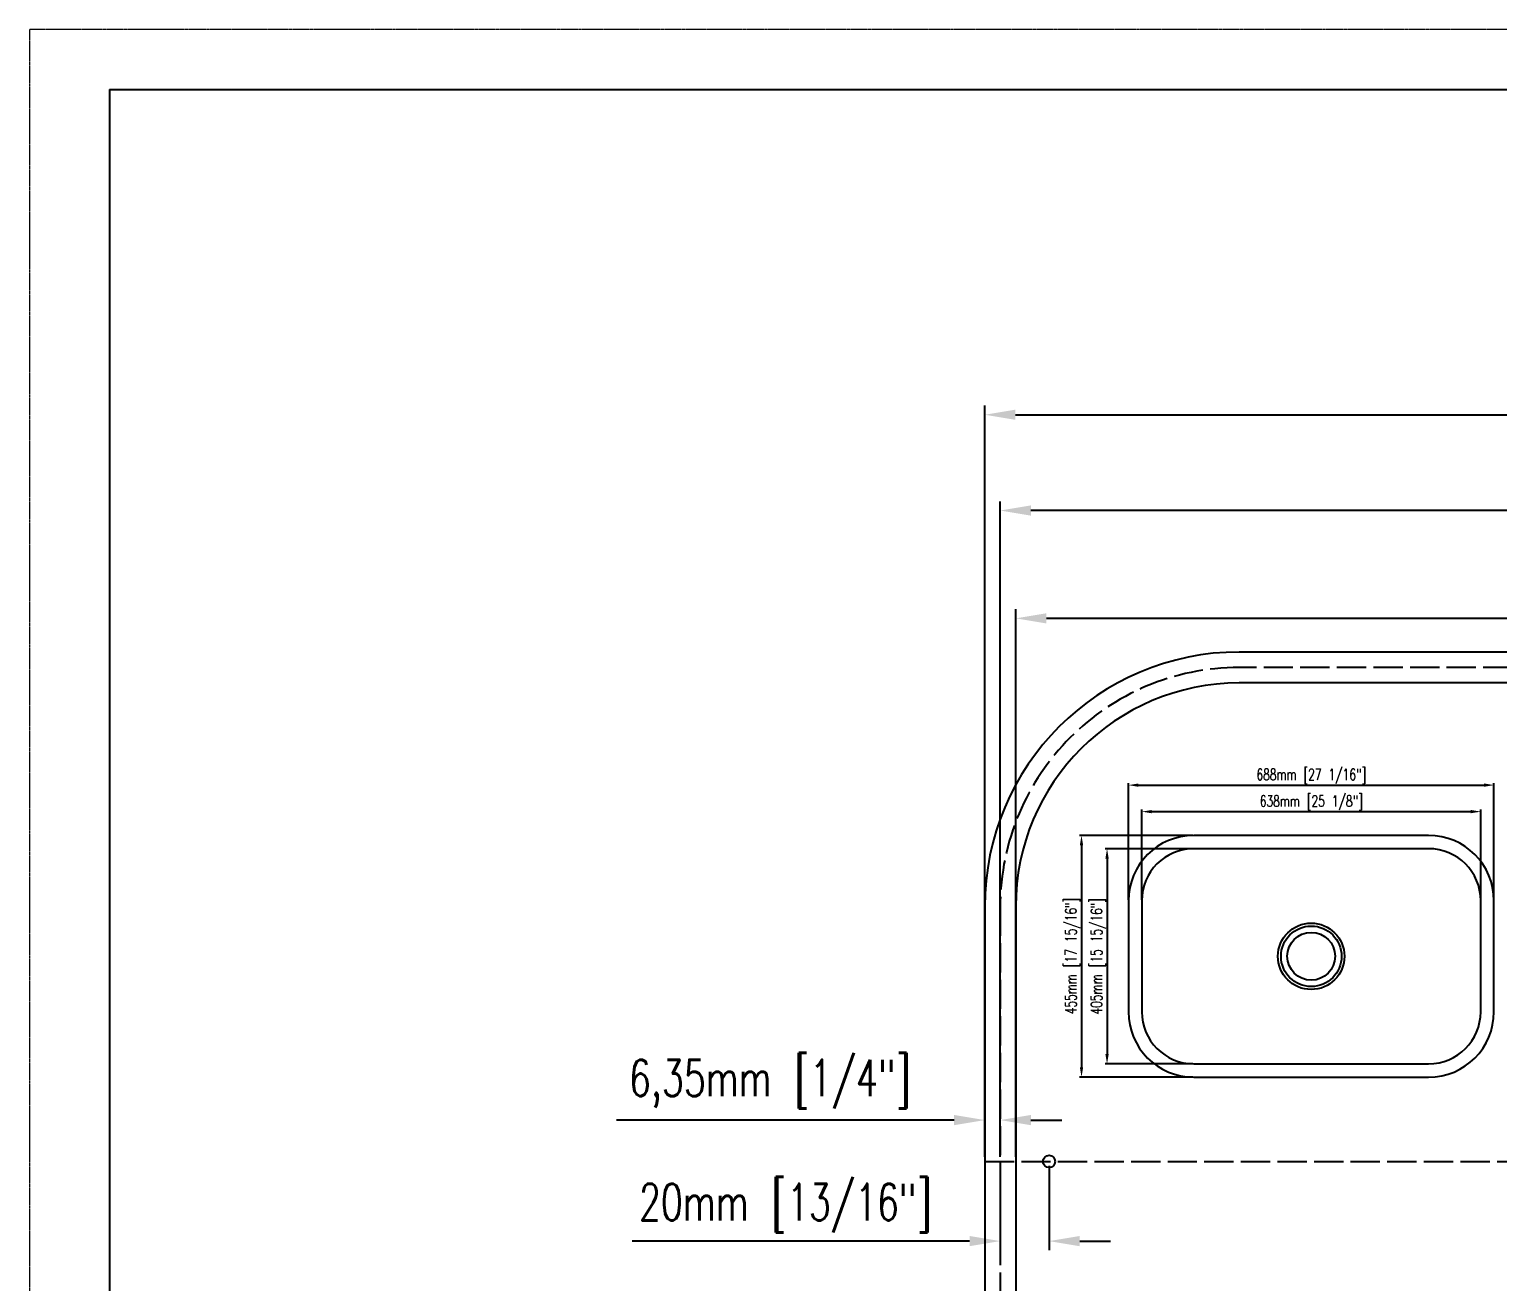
# Model space of a CAD drawing. Header units: millimetres. Extents: x 262 to 1674, y 270 to 1261.
# Drawn here: x 262 to 863, y 747 to 1261 of the extents above; entities that cross this region are included whole.
import ezdxf

# ---------------------------------------------------------------- set-up
doc = ezdxf.new("R2010")
doc.units = ezdxf.units.MM
doc.linetypes.add('ACAD_ISO02W100', pattern=[15, 12, -3])
doc.linetypes.add('PHANTOM2', pattern=[1.25, 0.625, -0.125, 0.125, -0.125, 0.125, -0.125])
doc.layers.add('CONT', color=7, linetype='Continuous')
doc.layers.add('裝訂區域', color=6, linetype='PHANTOM2', lineweight=13, plot=False)
doc.styles.add('DIM', font='txt.shx', dxfattribs={"width": 0.7, "bigfont": 'chineset.shx'})
doc.dimstyles.new('mm+in', dxfattribs={"dimscale": 3, "dimtxt": 5, "dimasz": 4.2, "dimexe": 1.25, "dimexo": 0.625, "dimgap": 2, "dimtad": 1, "dimtxsty": 'DIM', "dimcen": 0, "dimclrd": 1, "dimclre": 1, "dimclrt": 3, "dimadec": 0, "dimazin": 0, "dimtfac": 1, "dimtofl": 0, "dimtmove": 0, "dimatfit": 3, "dimfxl": 1, "dimlwd": -1, "dimarcsym": 0})

# ---------------------------------------------------------------- blocks, each defined once
blk = doc.blocks.new('*D22')
at = {"color": 1, "lineweight": -2}
for p, q in [((653.19, 798.42), (653.19, 1106.41)), ((1303.89, 798.42), (1303.89, 1106.41))]:
    blk.add_line(p, q, dxfattribs=at)
at = {"color": 1}
blk.add_line((665.79, 1102.66), (1291.29, 1102.66), dxfattribs=at)
for points in [[(665.79, 1104.76), (665.79, 1100.56), (653.19, 1102.66)], [(1291.29, 1100.56), (1291.29, 1104.76), (1303.89, 1102.66)]]:
    blk.add_solid(points, dxfattribs=at)
at = {"layer": 'Defpoints', "color": 0}
for p in [(1303.89, 1102.66), (653.19, 796.55), (1303.89, 796.55)]:
    blk.add_point(p, dxfattribs=at)
at = {"color": 3, "insert": (982.81, 1117.41), "char_height": 15, "attachment_point": 5, "style": 'DIM'}
blk.add_mtext('650,7mm [25 5/8"]', dxfattribs=at)
blk = doc.blocks.new('*D23')
at = {"color": 1, "lineweight": -2}
for p, q in [((659.54, 798.42), (659.54, 1067.15)), ((1297.54, 798.42), (1297.54, 1067.15))]:
    blk.add_line(p, q, dxfattribs=at)
at = {"color": 1}
blk.add_line((1284.94, 1063.4), (672.14, 1063.4), dxfattribs=at)
for points in [[(672.14, 1065.5), (672.14, 1061.3), (659.54, 1063.4)], [(1284.94, 1061.3), (1284.94, 1065.5), (1297.54, 1063.4)]]:
    blk.add_solid(points, dxfattribs=at)
at = {"layer": 'Defpoints', "color": 0}
for p in [(659.54, 1063.4), (659.54, 796.55), (1297.54, 796.55)]:
    blk.add_point(p, dxfattribs=at)
at = {"color": 3, "insert": (978.54, 1076.9), "char_height": 15, "attachment_point": 5, "style": 'DIM'}
blk.add_mtext('638mm [25 1/8"]', dxfattribs=at)
blk = doc.blocks.new('*D24')
at = {"color": 1, "lineweight": -2}
for p, q in [((665.89, 798.42), (665.89, 1022.94)), ((1291.19, 798.42), (1291.19, 1022.94))]:
    blk.add_line(p, q, dxfattribs=at)
at = {"color": 1}
blk.add_line((1278.59, 1019.19), (678.49, 1019.19), dxfattribs=at)
for points in [[(678.49, 1021.29), (678.49, 1017.09), (665.89, 1019.19)], [(1278.59, 1017.09), (1278.59, 1021.29), (1291.19, 1019.19)]]:
    blk.add_solid(points, dxfattribs=at)
at = {"layer": 'Defpoints', "color": 0}
for p in [(665.89, 1019.19), (665.89, 796.55), (1291.19, 796.55)]:
    blk.add_point(p, dxfattribs=at)
at = {"color": 3, "insert": (978.54, 1033.94), "char_height": 15, "attachment_point": 5, "style": 'DIM'}
blk.add_mtext('625,3mm [24 5/8"]', dxfattribs=at)
blk = doc.blocks.new('*D10')
at = {"color": 1, "lineweight": -2}
for p, q in [((8382.5, 10830.2), (8382.5, 10999.9)), ((9020.5, 10830.2), (9020.5, 10999.9))]:
    blk.add_line(p, q, dxfattribs=at)
at = {"color": 1}
blk.add_line((8401.1, 10996.1), (9001.9, 10996.1), dxfattribs=at)
for points in [[(8401.1, 10999.2), (8401.1, 10993), (8382.5, 10996.1)], [(9001.9, 10999.2), (9001.9, 10993), (9020.5, 10996.1)]]:
    blk.add_solid(points, dxfattribs=at)
at = {"layer": 'Defpoints', "color": 0}
for p in [(9020.5, 10996.1), (8382.5, 10828.3), (9020.5, 10828.3)]:
    blk.add_point(p, dxfattribs=at)
at = {"color": 3, "insert": (8701.5, 11012.6), "char_height": 21, "attachment_point": 5, "style": 'DIM'}
blk.add_mtext('638mm [25 1/8"]', dxfattribs=at)
blk = doc.blocks.new('*D11')
at = {"color": 1, "lineweight": -2}
for p, q in [((8357.5, 10830.2), (8357.5, 11049.7)), ((9045.5, 10830.2), (9045.5, 11049.7))]:
    blk.add_line(p, q, dxfattribs=at)
at = {"color": 1}
blk.add_line((8376.1, 11046), (9026.9, 11046), dxfattribs=at)
for points in [[(8376.1, 11049.1), (8376.1, 11042.9), (8357.5, 11046)], [(9026.9, 11049.1), (9026.9, 11042.9), (9045.5, 11046)]]:
    blk.add_solid(points, dxfattribs=at)
at = {"layer": 'Defpoints', "color": 0}
for p in [(9045.5, 11046), (8357.5, 10828.3), (9045.5, 10828.3)]:
    blk.add_point(p, dxfattribs=at)
at = {"color": 3, "insert": (8701.5, 11062.5), "char_height": 21, "attachment_point": 5, "style": 'DIM'}
blk.add_mtext('688mm [27 1/16"]', dxfattribs=at)
blk = doc.blocks.new('*D12')
at = {"color": 1, "lineweight": -2}
for p, q in [((8478.6, 10926.3), (8313.5, 10926.3)), ((8478.6, 10521.3), (8313.5, 10521.3))]:
    blk.add_line(p, q, dxfattribs=at)
at = {"color": 1}
blk.add_line((8317.2, 10907.7), (8317.2, 10539.9), dxfattribs=at)
for points in [[(8314.1, 10907.7), (8320.3, 10907.7), (8317.2, 10926.3)], [(8314.1, 10539.9), (8320.3, 10539.9), (8317.2, 10521.3)]]:
    blk.add_solid(points, dxfattribs=at)
at = {"layer": 'Defpoints', "color": 0}
for p in [(8480.5, 10926.3), (8317.2, 10521.3), (8480.5, 10521.3)]:
    blk.add_point(p, dxfattribs=at)
at = {"color": 3, "insert": (8300.7, 10723.8), "char_height": 21, "attachment_point": 5, "rotation": 90, "style": 'DIM'}
blk.add_mtext('405mm [15 15/16"]', dxfattribs=at)
blk = doc.blocks.new('*D13')
at = {"color": 1, "lineweight": -2}
for p, q in [((8478.6, 10951.3), (8265.3, 10951.3)), ((8478.6, 10496.3), (8265.3, 10496.3))]:
    blk.add_line(p, q, dxfattribs=at)
at = {"color": 1}
blk.add_line((8269.1, 10932.7), (8269.1, 10514.9), dxfattribs=at)
for points in [[(8266, 10932.7), (8272.2, 10932.7), (8269.1, 10951.3)], [(8266, 10514.9), (8272.2, 10514.9), (8269.1, 10496.3)]]:
    blk.add_solid(points, dxfattribs=at)
at = {"layer": 'Defpoints', "color": 0}
for p in [(8480.5, 10951.3), (8269.1, 10496.3), (8480.5, 10496.3)]:
    blk.add_point(p, dxfattribs=at)
at = {"color": 3, "insert": (8252.6, 10724.3), "char_height": 21, "attachment_point": 5, "rotation": 90, "style": 'DIM'}
blk.add_mtext('455mm [17 15/16"]', dxfattribs=at)
blk = doc.blocks.new('*D31')
at = {"color": 1}
for p, q in [((640.59, 813.49), (502.24, 813.49)), ((672.14, 813.49), (684.74, 813.49))]:
    blk.add_line(p, q, dxfattribs=at)
at = {"color": 1, "lineweight": -2}
for p, q in [((653.19, 798.42), (653.19, 817.24)), ((659.54, 798.42), (659.54, 817.24))]:
    blk.add_line(p, q, dxfattribs=at)
at = {"color": 1}
for points in [[(640.59, 811.39), (640.59, 815.59), (653.19, 813.49)], [(672.14, 815.59), (672.14, 811.39), (659.54, 813.49)]]:
    blk.add_solid(points, dxfattribs=at)
at = {"layer": 'Defpoints', "color": 0}
for p in [(653.19, 813.49), (653.19, 796.55), (659.54, 796.55)]:
    blk.add_point(p, dxfattribs=at)
at = {"color": 3, "insert": (565.12, 828.24), "char_height": 15, "attachment_point": 5, "style": 'DIM'}
blk.add_mtext('6,35mm [1/4"]', dxfattribs=at)
blk = doc.blocks.new('*D32')
at = {"color": 1, "lineweight": -2}
for p, q in [((659.54, 794.67), (659.54, 760.13)), ((679.54, 794.67), (679.54, 760.13))]:
    blk.add_line(p, q, dxfattribs=at)
at = {"color": 1}
for p, q in [((646.94, 763.88), (508.59, 763.88)), ((692.14, 763.88), (704.74, 763.88))]:
    blk.add_line(p, q, dxfattribs=at)
for points in [[(646.94, 761.78), (646.94, 765.98), (659.54, 763.88)], [(692.14, 765.98), (692.14, 761.78), (679.54, 763.88)]]:
    blk.add_solid(points, dxfattribs=at)
at = {"layer": 'Defpoints', "color": 0}
for p in [(659.54, 796.55), (679.54, 796.55), (659.54, 763.88)]:
    blk.add_point(p, dxfattribs=at)
at = {"color": 3, "insert": (571.47, 777.38), "char_height": 15, "attachment_point": 5, "style": 'DIM'}
blk.add_mtext('20mm [13/16"]', dxfattribs=at)
blk = doc.blocks.new('A$C456f260f')
for points in [[(298.037, -273.666), (740.037, -273.666, 0.41421356), (863.037, -150.666), (863.037, 58.334, 0.41421356), (740.037, 181.334), (298.037, 181.334, 0.41421356), (175.037, 58.334), (175.037, -150.666, 0.41421356)], [(298.037, -248.666), (740.037, -248.666, 0.41421356), (838.037, -150.666), (838.037, 58.334, 0.41421356), (740.037, 156.334), (298.037, 156.334, 0.41421356), (200.037, 58.334), (200.037, -150.666, 0.41421356)]]:
    blk.add_lwpolyline(points, format="xyb", close=True)
for centre, radius in [((518.94, -46.166), 62.5), ((519.162, -46.166), 57), ((519.037, -46.166), 45)]:
    blk.add_circle(centre, radius)
for base, p1, p2, picture, middle in [((863.037, 276.002), (175.037, 58.334), (863.037, 58.334), '*D11', (519.037, 292.502)), ((838.037, 226.155), (200.037, 58.334), (838.037, 58.334), '*D10', (519.037, 242.655))]:
    dim = blk.add_linear_dim(base=base, p1=p1, p2=p2, dimstyle='mm+in', override={"dimpost": 'mm'})
    dim.commit()
    dim.dimension.update_dxf_attribs({"geometry": picture, "text_midpoint": middle, "insert": (-8182.446, -10769.955)})
for base, p1, p2, picture, middle in [((86.608, -273.666), (298.037, 181.334), (298.037, -273.666), '*D13', (86.608, -45.682)), ((134.758, -248.666), (298.037, 156.334), (298.037, -248.666), '*D12', (134.758, -46.166))]:
    dim = blk.add_linear_dim(base=base, p1=p1, p2=p2, angle=90, dimstyle='mm+in', override={"dimpost": 'mm'})
    dim.commit()
    dim.dimension.update_dxf_attribs({"geometry": picture, "text_midpoint": middle, "dimtype": 128, "insert": (-8182.446, -10769.955)})

msp = doc.modelspace()

# ---------------------------------------------------------------- linework, layer by layer
for q in [(1640.94303, 1235.96256), (294.40731, 294.36092)]:
    msp.add_line((294.40731, 1235.96256), q)
msp.add_lwpolyline([(757.54137, 587.69662), (1199.54137, 587.69662, 0.414213562), (1303.89137, 692.04662), (1303.89137, 901.04662, 0.414213562), (1199.54137, 1005.39662), (757.54137, 1005.39662, 0.414213562), (653.19137, 901.04662), (653.19137, 692.04662, 0.414213562)], format="xyb", close=True)
at = {"layer": 'CONT', "color": 2, "linetype": 'ACAD_ISO02W100'}
msp.add_line((653.19137, 796.54662), (1303.89137, 796.54662), dxfattribs=at)
msp.add_lwpolyline([(757.54137, 594.04662), (1199.54137, 594.04662, 0.414213562), (1297.54137, 692.04662), (1297.54137, 901.04662, 0.414213562), (1199.54137, 999.04662), (757.54137, 999.04662, 0.414213562), (659.54137, 901.04662), (659.54137, 692.04662, 0.414213562)], format="xyb", close=True, dxfattribs=at)
at = {"layer": 'CONT', "color": 3}
msp.add_lwpolyline([(757.54137, 600.39662), (1199.54137, 600.39662, 0.414213562), (1291.19137, 692.04662), (1291.19137, 901.04662, 0.414213562), (1199.54137, 992.69662), (757.54137, 992.69662, 0.414213562), (665.89137, 901.04662), (665.89137, 692.04662, 0.414213562)], format="xyb", close=True, dxfattribs=at)
at = {"layer": 'CONT'}
msp.add_circle((679.54137, 796.54662), 2.5, dxfattribs=at)
at = {"layer": '裝訂區域'}
msp.add_lwpolyline([(261.52812, 269.58383), (1673.82223, 269.58383), (1673.82223, 1260.66741), (261.52812, 1260.66741)], close=True, dxfattribs=at)

# ---------------------------------------------------------------- block references
at = {"xscale": 0.2178, "yscale": 0.2178, "zscale": 0.2178}
msp.add_blockref('A$C456f260f', (673.97656, 890.69775), dxfattribs=at)

# ---------------------------------------------------------------- dimensions: what is measured, and where the dimension line sits
for base, p1, p2, picture, middle in [((1303.89137, 1102.6605), (653.19137, 796.54662), (1303.89137, 796.54662), '*D22', (982.80769, 1102.6605)), ((659.54137, 1063.39691), (1297.54137, 796.54662), (659.54137, 796.54662), '*D23', (978.54137, 1063.39691)), ((665.89137, 1019.19221), (1291.19137, 796.54662), (665.89137, 796.54662), '*D24', (978.54137, 1019.19221))]:
    dim = msp.add_linear_dim(base=base, p1=p1, p2=p2, dimstyle='mm+in', override={"dimpost": 'mm'})
    dim.commit()
    dim.dimension.update_dxf_attribs({"geometry": picture, "text_midpoint": middle, "dimtype": 160})
for base, p1, p2, picture, middle in [((653.19137, 813.4887), (659.54137, 796.54662), (653.19137, 796.54662), '*D31', (565.11637, 828.2387)), ((659.54137, 763.87692), (679.54137, 796.54662), (659.54137, 796.54662), '*D32', (571.46637, 777.37692))]:
    dim = msp.add_linear_dim(base=base, p1=p1, p2=p2, dimstyle='mm+in', override={"dimpost": 'mm'})
    dim.commit()
    dim.dimension.update_dxf_attribs({"geometry": picture, "text_midpoint": middle})

doc.saveas('drawing.dxf')
